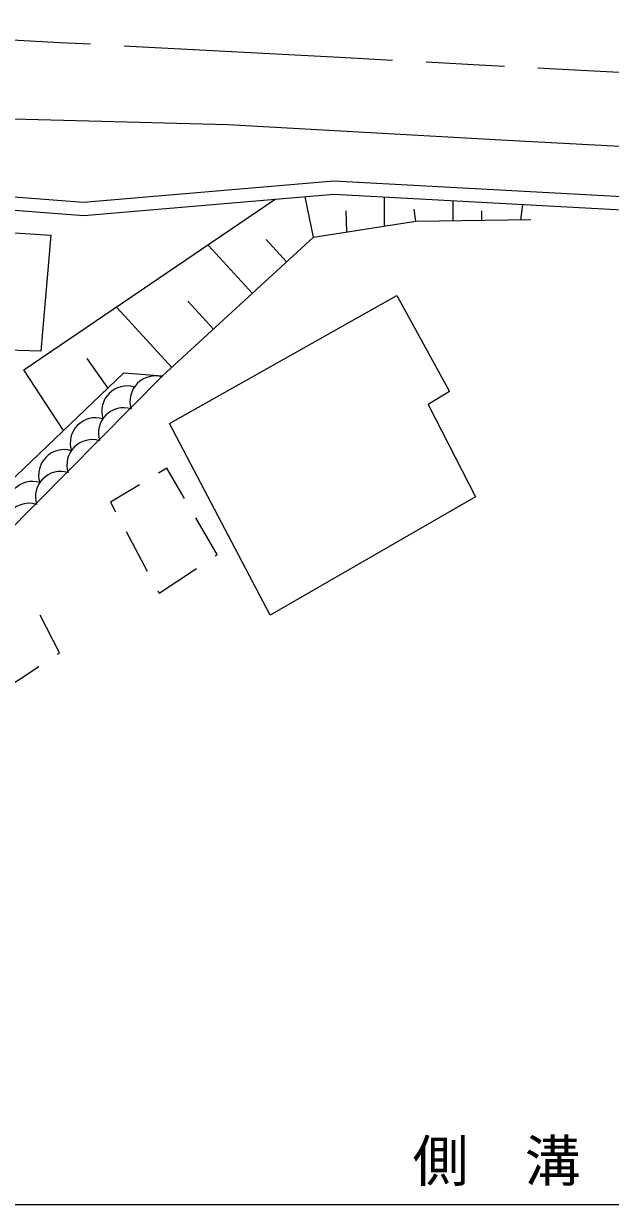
# Model space of a CAD drawing. Units: millimetres, scale not verified. Extents: x 40000 to 680000, y 20000 to 380000.
# Drawn here: x 387148 to 413340, y 233769 to 286471 of the extents above; entities that cross this region are included whole.
import ezdxf
from ezdxf.enums import TextEntityAlignment as Align

# ---------------------------------------------------------------- set-up
doc = ezdxf.new("R2010")
doc.units = ezdxf.units.MM
doc.header["$LTSCALE"] = 1000
doc.linetypes.add('CHAIN', pattern=[18.5, 12, -1.5, 3.5, -1.5])
for name, color, linetype, lineweight in [('M-BGD', 7, 'Continuous', 25), ('M-BGD-HTXT', 7, 'Continuous', 13), ('M-BMK', 2, 'CHAIN', 13)]:
    doc.layers.add(name, color=color, linetype=linetype, lineweight=lineweight)
doc.styles.add('ＭＳ ゴシック', font='')
doc.styles.get('ＭＳ ゴシック').set_extended_font_data('MS Gothic')

msp = doc.modelspace()

# ---------------------------------------------------------------- linework, layer by layer
at = {"layer": 'M-BGD'}
for p, q in [((387158, 271019), (398382, 278630)), ((400092, 276941), (399710, 278744)), ((403259, 277438), (403258, 278731)), ((406318, 277678), (406323, 278565)), ((409347, 277718), (409438, 278396)), ((401580, 277174), (401552, 278120)), ((404653, 277656), (404581, 278188)), ((407602, 277695), (407600, 278116)), ((398889, 275836), (397973, 276832)), ((397361, 274431), (395399, 276566)), ((395623, 272834), (394479, 274078)), ((393768, 271128), (391324, 273788)), ((390912, 270209), (389980, 271517)), ((388927, 268312), (387158, 271019)), ((393541, 266629), (393175, 266408)), ((394332, 265270), (393541, 266629)), ((392319, 265892), (391022, 265109)), ((391022, 265109), (391251, 264681)), ((395787, 262772), (394835, 264406)), ((391724, 263800), (392669, 262037)), ((395696, 262711), (395787, 262772)), ((393200, 261047), (394864, 262157)), ((393142, 261156), (393200, 261047)), ((388753, 258393), (387882, 260074)), ((388664, 258334), (388753, 258393)), ((386163, 256678), (387830, 257782))]:
    msp.add_line(p, q, dxfattribs=at)
for points in [[(74265, 281419), (81868, 282941), (89628, 284319), (97643, 285187), (107497, 285800), (113521, 285902), (128570, 286063), (173599, 285603), (273881, 284263), (373129, 282578), (396256, 281966), (408739, 281276), (448433, 279158), (490552, 276682), (500278, 275992), (507732, 276043), (517483, 276094), (527132, 276707), (535607, 277422), (548523, 279107), (573566, 282646)], [(370313, 280008), (389827, 278502), (400991, 279455), (448683, 276868)], [(370267, 279410), (389830, 277900), (401000, 278854), (448651, 276269)], [(393353, 270747), (400092, 276941), (404653, 277656), (409792, 277724)], [(379262, 259072), (391617, 270883), (393353, 270747), (379262, 256520)]]:
    msp.add_lwpolyline(points, dxfattribs=at)
for points in [[(379813, 273586), (380018, 277568), (388356, 277024), (387914, 271850), (384340, 271953), (384340, 273178)], [(393666, 268617), (403809, 274335), (406157, 270047), (405204, 269468), (407314, 265350), (398159, 260074)]]:
    msp.add_lwpolyline(points, close=True, dxfattribs=at)
for centre in [(393028, 269613), (391767, 269166), (391621, 268192), (390360, 267745), (390213, 266771), (388952, 266324), (388806, 265350), (387545, 264903), (387398, 263929)]:
    msp.add_arc(centre, 1133, 73.3479, 197.203, dxfattribs=at)
at = {"layer": 'M-BGD-HTXT'}
msp.add_line((368701, 233769), (448511, 233769), dxfattribs=at)
at = {"layer": 'M-BMK'}
msp.add_arc((8303884, 148237488), 148163422, 266.93167, 266.97035, dxfattribs=at)

# ---------------------------------------------------------------- texts
at = {"layer": 'M-BGD-HTXT', "style": 'ＭＳ ゴシック'}
msp.add_text('側\u3000溝', height=1833, dxfattribs=at).set_placement((404512, 234246), align=Align.BOTTOM_LEFT)

doc.saveas('drawing.dxf')
